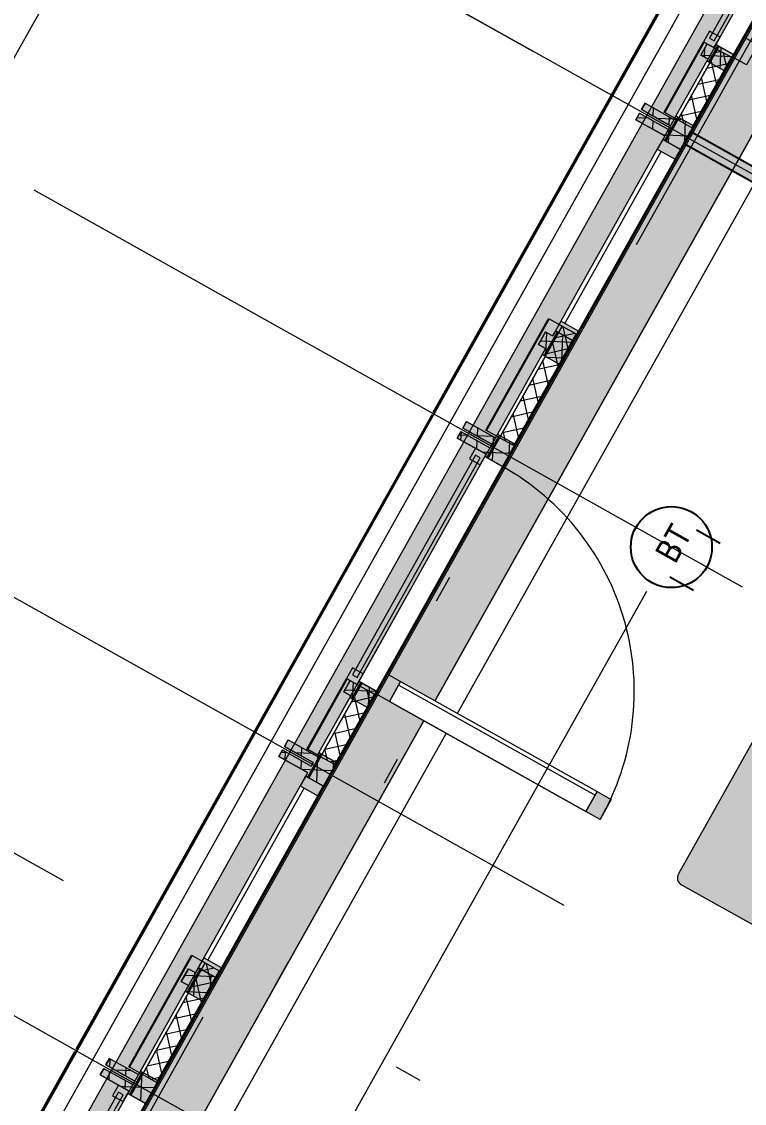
# Model space of a CAD drawing. Header units: metres. Extents: x -36 to 59, y 39 to 183.
# Drawn here: x -17.321 to -14.65, y 129.098 to 133.099 of the extents above; entities that cross this region are included whole.
import ezdxf

# ---------------------------------------------------------------- set-up
doc = ezdxf.new("R2010")
doc.units = ezdxf.units.M
doc.header["$MEASUREMENT"] = 0
for name, pattern in [('Achse', [0.0023, 0.0015, -0.0008]), ('Punktlinie', [0.0035, 0, -0.0035]), ('Strichlinie_ eng', [0.0023, 0.0015, -0.0008]), ('Strichpunktlinie', [0.006703, 0.003528, -0.001764, 0, -0.001411]), ('Wipeout_Contour', [1, 0, -1])]:
    doc.linetypes.add(name, pattern=pattern)
for name, color, linetype in [('00  Raster', 7, 'Continuous'), ('00  Raster Ausbau', 7, 'Continuous'), ('10  Decken', 7, 'Continuous'), ('10  Fassade', 7, 'Continuous'), ('10  Fassade_Deckschraffur', 7, 'Continuous'), ('10  Fassade_Schnittschraffur', 7, 'Continuous'), ('10  Wand Massiv_Deckschraffur', 7, 'Continuous'), ('10  Wand Massiv_Fenster', 7, 'Continuous'), ('20  Absturzsicherung', 7, 'Continuous'), ('20  Möbel', 7, 'Continuous'), ('20  TGA - Revi+BT', 7, 'Continuous'), ('40  Bemaßung 1_ 50 AUSBAU', 7, 'Continuous'), ('50  NUF - Raumstempel', 7, 'Continuous'), ('Neubau_20  Boden Aufbauten', 7, 'Continuous'), ('Neubau_20  Decke Abhangdecke', 7, 'Continuous'), ('Neubau_20  TGA - Revi+BT', 7, 'Continuous'), ('Neubau_20 Wand Leichtbau MIETERAUSBAU', 7, 'Continuous'), ('Neubau_20 Wand Leichtbau MIETERAUSBAU_Schnittschraffur', 7, 'Continuous')]:
    doc.layers.add(name, color=color, linetype=linetype)
doc.styles.add('ERSTELLTER_STIL_3', font='')
doc.styles.get('ERSTELLTER_STIL_3').set_extended_font_data('Arial Narrow')
pattern_1 = [(102.605446, (0, 0), (0.048794801, 0.0109118), []), (192.605446, (0, 0), (-0.0109118, 0.048794801), [])]
pattern_2 = [(87.605446, (0, 0), (-0.059947608, 0.00250684), []), (177.605446, (0, 0), (0.00250684, 0.059947608), [])]

msp = doc.modelspace()

# ---------------------------------------------------------------- linework, layer by layer
at = {"layer": 'Neubau_20  Boden Aufbauten', "color": 7, "linetype": 'Continuous', "lineweight": 13, "ltscale": 1000, "flags": 128}
msp.add_lwpolyline([(-5.8407, 133.7342), (-11.8253, 137.0874), (-11.8069, 137.1201), (-12.0559, 137.2596), (-18.6544, 125.4821), (-16.3427, 124.1868), (-16.6653, 123.611), (-16.8022, 123.6878), (-20.9522, 116.2812), (-16.9374, 114.0317)], dxfattribs=at)

# ---------------------------------------------------------------- next in the draw order: wipeouts: each hides what was drawn before it
at = {"color": 254, "linetype": 'Wipeout_Contour', "lineweight": 0, "ltscale": 578.896248}
msp.add_wipeout([(1.5068, 161.8649), (-18.3925, 126.3498), (-18.2219, 126.2542), (1.6769, 161.7686)], dxfattribs=at).dxf.layer = '10  Fassade_Deckschraffur'

# ---------------------------------------------------------------- next in the draw order: wipeouts: each hides what was drawn before it
at = {"color": 254, "linetype": 'Wipeout_Contour', "lineweight": 0, "ltscale": 579.75037}
msp.add_wipeout([(1.2236, 162.0253), (-18.6764, 126.5088), (-18.6188, 126.4766), (1.2811, 161.9927)], dxfattribs=at).dxf.layer = '10  Fassade_Deckschraffur'

# ---------------------------------------------------------------- next in the draw order: wipeouts: each hides what was drawn before it
at = {"color": 254, "linetype": 'Wipeout_Contour', "lineweight": 0, "ltscale": 579.478914}
msp.add_wipeout([(-18.4602, 126.3877), (1.4393, 161.9032), (1.2811, 161.9927), (-18.6188, 126.4766)], dxfattribs=at).dxf.layer = '10  Fassade_Deckschraffur'

# ---------------------------------------------------------------- next in the draw order: wipeouts: each hides what was drawn before it
at = {"color": 254, "linetype": 'Wipeout_Contour', "lineweight": 0, "ltscale": 579.276268}
msp.add_wipeout([(1.4393, 161.9032), (-18.4602, 126.3877), (-18.4575, 126.3862), (1.4419, 161.9017)], dxfattribs=at).dxf.layer = '10  Fassade_Deckschraffur'

# ---------------------------------------------------------------- next in the draw order: wipeouts: each hides what was drawn before it
at = {"color": 254, "linetype": 'Wipeout_Contour', "lineweight": 0, "ltscale": 579.199343}
msp.add_wipeout([(1.4446, 161.9001), (-18.4548, 126.3847), (-18.4016, 126.3549), (1.4977, 161.8701)], dxfattribs=at).dxf.layer = '10  Fassade_Deckschraffur'

# ---------------------------------------------------------------- next in the draw order: wipeouts: each hides what was drawn before it
at = {"color": 254, "linetype": 'Wipeout_Contour', "lineweight": 0, "ltscale": 579.127053}
msp.add_wipeout([(-18.3972, 126.3524), (1.5021, 161.8676), (1.4977, 161.8701), (-18.4016, 126.3549)], dxfattribs=at).dxf.layer = '10  Fassade_Deckschraffur'

# ---------------------------------------------------------------- next in the draw order: wipeouts: each hides what was drawn before it
at = {"color": 254, "linetype": 'Wipeout_Contour', "lineweight": 0, "ltscale": 579.115676}
msp.add_wipeout([(1.5021, 161.8676), (-18.3972, 126.3524), (-18.3925, 126.3498), (1.5068, 161.8649)], dxfattribs=at).dxf.layer = '10  Fassade_Deckschraffur'

# ---------------------------------------------------------------- next in the draw order: hatches: boundary and pattern name
at = {"layer": '10  Wand Massiv_Deckschraffur', "linetype": 'Continuous', "lineweight": 0, "true_color": 0xffffff}
msp.add_hatch(color=7, dxfattribs=at).paths.add_polyline_path([(-18.2218, 126.2542), (1.677, 161.7686), (1.3506, 161.9533), (-18.549, 126.4375)])
at = {"layer": '20  Möbel', "linetype": 'Continuous', "lineweight": 0, "true_color": 0xffffff}
msp.add_hatch(color=7, dxfattribs=at).paths.add_polyline_path([(-14.8939, 129.9473, 0.414214), (-14.8824, 129.9064), (-14.3241, 129.5936, 0.414214), (-14.2832, 129.6051), (-13.5647, 130.8875), (-14.1754, 131.2297)])

# ---------------------------------------------------------------- next in the draw order: linework, layer by layer
at = {"layer": '00  Raster Ausbau', "color": 9, "linetype": 'Achse', "lineweight": 18, "ltscale": 1000}
msp.add_line((-16.4027, 131.9865), (-17.2751, 132.4753), dxfattribs=at)
at = {"layer": '10  Decken', "color": 7, "linetype": 'Punktlinie', "lineweight": 13, "ltscale": 1000, "flags": 128}
msp.add_lwpolyline([(1.6639, 161.776), (-18.7726, 125.3019), (-16.6353, 124.1043), (-21.0101, 116.2964), (-22.973, 117.3962), (-23.0952, 117.1781), (-10.2099, 109.9585), (-9.9704, 110.3859), (-3.4571, 122.0106), (-0.8442, 120.5466), (0.5391, 119.7715)], dxfattribs=at)
at = {"layer": '10  Fassade', "color": 7, "linetype": 'Strichpunktlinie', "lineweight": 13, "ltscale": 1000}
msp.add_line((-18.3745, 126.3397), (1.5247, 161.8548), dxfattribs=at)
at = {"layer": '10  Fassade', "color": 7, "linetype": 'Continuous', "lineweight": 13, "ltscale": 1000}
for p, q in [((-14.7876, 133.0176), (-14.8111, 132.9757)), ((-15.0169, 132.7976), (-15.0304, 132.7736)), ((-15.0304, 132.7736), (-14.9235, 132.7137)), ((-15.0377, 132.7605), (-15.0511, 132.7365)), ((-15.0377, 132.7605), (-14.9308, 132.7006)), ((-14.9235, 132.7137), (-14.9308, 132.7006)), ((-15.385, 131.9515), (-15.4114, 131.9044)), ((-15.4114, 131.9044), (-15.3852, 131.8897)), ((-15.6768, 131.6199), (-15.6903, 131.5959)), ((-15.6976, 131.5828), (-15.711, 131.5588)), ((-15.6976, 131.5828), (-15.5907, 131.5229)), ((-15.6903, 131.5959), (-15.5834, 131.536)), ((-16.1074, 130.6621), (-16.1309, 130.6202)), ((-16.3367, 130.4421), (-16.3501, 130.4181)), ((-16.3575, 130.405), (-16.3709, 130.3811)), ((-16.3575, 130.405), (-16.2506, 130.3452)), ((-16.3501, 130.4181), (-16.2433, 130.3583)), ((-16.2433, 130.3583), (-16.2506, 130.3452)), ((-16.7047, 129.596), (-16.7311, 129.5489)), ((-16.7311, 129.5489), (-16.705, 129.5343)), ((-16.9966, 129.2644), (-17.01, 129.2404)), ((-17.0174, 129.2273), (-17.0308, 129.2033)), ((-17.0174, 129.2273), (-16.9105, 129.1674)), ((-17.01, 129.2404), (-16.9032, 129.1805))]:
    msp.add_line(p, q, dxfattribs=at)
at = {"layer": '10  Fassade', "color": 7, "linetype": 'Continuous', "lineweight": 18, "ltscale": 1000, "flags": 128}
for points in [[(-18.6764, 126.5088), (1.2236, 162.0253)], [(-18.6188, 126.4766), (1.2811, 161.9927)], [(-18.4602, 126.3877), (1.4393, 161.9032)], [(-18.4575, 126.3862), (1.4419, 161.9017)], [(-18.4548, 126.3847), (1.4446, 161.9001)], [(-18.4016, 126.3549), (1.4977, 161.8701)], [(-18.3972, 126.3524), (1.5021, 161.8676)], [(-18.3925, 126.3498), (1.5068, 161.8649)], [(-18.2219, 126.2542), (1.6769, 161.7686)]]:
    msp.add_lwpolyline(points, dxfattribs=at)
at = {"layer": '10  Fassade', "color": 7, "linetype": 'Strichlinie_ eng', "lineweight": 18, "ltscale": 1000, "flags": 128}
for points in [[(1.4333, 161.9065), (1.0653, 161.2497), (0.9101, 160.9727), (0.4643, 160.1771), (0.2502, 159.795), (-0.2545, 158.8942), (-0.4097, 158.6172), (-0.8555, 157.8216), (-1.0696, 157.4395), (-1.5743, 156.5388), (-1.7294, 156.2618), (-2.1752, 155.4662), (-2.3893, 155.0841), (-2.894, 154.1833), (-3.0492, 153.9063), (-3.495, 153.1107), (-3.7091, 152.7286), (-4.2138, 151.8278), (-4.369, 151.5509), (-4.8148, 150.7552), (-5.0289, 150.3731), (-5.5336, 149.4724), (-5.6888, 149.1954), (-6.1346, 148.3998), (-6.3487, 148.0177), (-6.8533, 147.1169), (-7.0085, 146.8399), (-7.4543, 146.0443), (-7.6684, 145.6622), (-8.1731, 144.7615), (-8.3283, 144.4845), (-8.7741, 143.6889), (-8.9882, 143.3067), (-9.4929, 142.406), (-9.6481, 142.129), (-10.0939, 141.3334), (-10.308, 140.9513), (-10.8127, 140.0505), (-10.9679, 139.7736), (-11.4136, 138.9779), (-11.6277, 138.5958), (-12.1324, 137.6951), (-12.2876, 137.4181), (-12.7334, 136.6225), (-12.9475, 136.2404), (-13.4522, 135.3396), (-13.6074, 135.0626), (-14.0532, 134.267), (-14.2673, 133.8849), (-14.772, 132.9842), (-14.9272, 132.7072), (-15.373, 131.9115), (-15.5871, 131.5294), (-16.0917, 130.6287), (-16.2469, 130.3517), (-16.6927, 129.5561), (-16.9068, 129.174), (-17.4115, 128.2732), (-17.5667, 127.9962), (-18.0125, 127.2006), (-18.4661, 126.391)], [(1.4986, 161.8696), (1.1307, 161.213), (0.9755, 160.9361), (0.5297, 160.1404), (0.3156, 159.7583), (-0.189, 158.8576), (-0.3442, 158.5806), (-0.79, 157.785), (-1.0041, 157.4029), (-1.5088, 156.5021), (-1.664, 156.2251), (-2.1098, 155.4295), (-2.3239, 155.0474), (-2.8286, 154.1467), (-2.9838, 153.8697), (-3.4296, 153.074), (-3.6437, 152.6919), (-4.1484, 151.7912), (-4.3036, 151.5142), (-4.7494, 150.7186), (-4.9634, 150.3365), (-5.4681, 149.4357), (-5.6233, 149.1587), (-6.0691, 148.3631), (-6.2832, 147.981), (-6.7879, 147.0803), (-6.9431, 146.8033), (-7.3889, 146.0077), (-7.603, 145.6255), (-8.1077, 144.7248), (-8.2629, 144.4478), (-8.7087, 143.6522), (-8.9228, 143.2701), (-9.4275, 142.3693), (-9.5827, 142.0924), (-10.0284, 141.2967), (-10.2425, 140.9146), (-10.7472, 140.0139), (-10.9024, 139.7369), (-11.3482, 138.9413), (-11.5623, 138.5592), (-12.067, 137.6584), (-12.2222, 137.3814), (-12.668, 136.5858), (-12.8821, 136.2037), (-13.3868, 135.303), (-13.542, 135.026), (-13.9878, 134.2303), (-14.2019, 133.8482), (-14.7065, 132.9475), (-14.8617, 132.6705), (-15.3075, 131.8749), (-15.5216, 131.4928), (-16.0263, 130.592), (-16.1815, 130.315), (-16.6273, 129.5194), (-16.8414, 129.1373), (-17.3461, 128.2366), (-17.5013, 127.9596), (-17.9471, 127.164), (-18.4007, 126.3544)], [(-14.8111, 132.9757), (-14.7876, 133.0176)], [(-14.7876, 133.0176), (-14.7615, 133.0029)], [(-14.7849, 132.961), (-14.8111, 132.9757)], [(-15.0304, 132.7736), (-15.0169, 132.7976)], [(-14.9235, 132.7137), (-15.0304, 132.7736)], [(-15.0169, 132.7976), (-14.9101, 132.7377)], [(-15.0511, 132.7365), (-15.0377, 132.7605)], [(-14.9443, 132.6766), (-15.0511, 132.7365)], [(-15.0377, 132.7605), (-14.9308, 132.7006)], [(-15.4114, 131.9044), (-15.385, 131.9515)], [(-15.385, 131.9515), (-15.3588, 131.9368)], [(-15.3852, 131.8897), (-15.4114, 131.9044)], [(-15.6903, 131.5959), (-15.6768, 131.6199)], [(-15.6768, 131.6199), (-15.57, 131.56)], [(-15.711, 131.5588), (-15.6976, 131.5828)], [(-15.6976, 131.5828), (-15.5907, 131.5229)], [(-15.5834, 131.536), (-15.6903, 131.5959)], [(-15.6042, 131.4989), (-15.711, 131.5588)], [(-16.1309, 130.6202), (-16.1074, 130.6621)], [(-16.1074, 130.6621), (-16.0812, 130.6474)], [(-16.1047, 130.6056), (-16.1309, 130.6202)], [(-16.3501, 130.4181), (-16.3367, 130.4421)], [(-16.3367, 130.4421), (-16.2298, 130.3822)], [(-16.3709, 130.3811), (-16.3575, 130.405)], [(-16.3575, 130.405), (-16.2506, 130.3452)], [(-16.2433, 130.3583), (-16.3501, 130.4181)], [(-16.2641, 130.3212), (-16.3709, 130.3811)], [(-16.7311, 129.5489), (-16.7047, 129.596)], [(-16.7047, 129.596), (-16.6786, 129.5814)], [(-16.705, 129.5343), (-16.7311, 129.5489)], [(-17.01, 129.2404), (-16.9966, 129.2644)], [(-16.9966, 129.2644), (-16.8897, 129.2045)], [(-17.0308, 129.2033), (-17.0174, 129.2273)], [(-16.9239, 129.1434), (-17.0308, 129.2033)], [(-17.0174, 129.2273), (-16.9105, 129.1674)], [(-16.9032, 129.1805), (-17.01, 129.2404)]]:
    msp.add_lwpolyline(points, dxfattribs=at)
at = {"layer": '10  Fassade', "color": 7, "linetype": 'Continuous', "lineweight": 13, "ltscale": 1000, "flags": 128}
for points in [[(-15.5834, 131.536), (-15.5871, 131.5294), (-15.5907, 131.5229)], [(-16.9032, 129.1805), (-16.9068, 129.174), (-16.9105, 129.1674)]]:
    msp.add_lwpolyline(points, dxfattribs=at)
at = {"layer": '10  Wand Massiv_Fenster', "color": 7, "linetype": 'Continuous', "lineweight": 13, "ltscale": 1000}
for p, q in [((1.3506, 161.9533), (-18.549, 126.4375)), ((1.677, 161.7686), (-18.2218, 126.2542))]:
    msp.add_line(p, q, dxfattribs=at)
at = {"layer": '20  Möbel', "color": 7, "linetype": 'Continuous', "lineweight": 13, "ltscale": 1000}
for p, q in [((-14.19, 131.2035), (-14.8939, 129.9473)), ((-14.8824, 129.9064), (-14.3241, 129.5936))]:
    msp.add_line(p, q, dxfattribs=at)
msp.add_arc((-14.8677, 129.9326), 0.03, 150.738, 240.738, dxfattribs=at)
at = {"layer": '40  Bemaßung 1_ 50 AUSBAU', "color": 7, "linetype": 'Continuous', "lineweight": 13, "ltscale": 1000}
msp.add_line((-16.8813, 133.8021), (-17.5412, 132.6244), dxfattribs=at)
at = {"layer": 'Neubau_20  Decke Abhangdecke', "color": 7, "linetype": 'Continuous', "lineweight": 13, "ltscale": 1000, "flags": 128}
msp.add_lwpolyline([(-18.5789, 125.4226), (-16.3631, 124.1811), (-16.3557, 124.1941), (-12.4212, 121.9896), (-7.1238, 131.4442), (-9.1608, 132.5855), (-10.5172, 130.1646), (-14.1028, 132.1736), (-14.1773, 132.0406), (-14.5524, 132.2508), (-14.4596, 132.4165), (-14.6122, 132.5021)], close=True, dxfattribs=at)
at = {"layer": 'Neubau_20  TGA - Revi+BT', "color": 1, "linetype": 'Continuous', "lineweight": 25, "ltscale": 1000}
for p, q in [((-14.7399, 131.1694), (-14.8272, 131.2183)), ((-14.8377, 130.9949), (-14.9249, 131.0438))]:
    msp.add_line(p, q, dxfattribs=at)
msp.add_circle((-14.9197, 131.1555), 0.15, dxfattribs=at)
at = {"layer": 'Neubau_20 Wand Leichtbau MIETERAUSBAU', "color": 7, "linetype": 'Continuous', "lineweight": 25, "ltscale": 1000, "flags": 128}
msp.add_lwpolyline([(-14.4351, 132.4601), (-14.8504, 132.6928)], dxfattribs=at)

# ---------------------------------------------------------------- next in the draw order: texts
at = {"layer": '20  TGA - Revi+BT', "color": 1, "linetype": 'Continuous', "lineweight": 25, "insert": (-14.8801, 131.2272), "char_height": 0.09, "attachment_point": 6, "rotation": 60.7378, "style": 'ERSTELLTER_STIL_3'}
msp.add_mtext('\\A1;{\\pqr;\\fArial Narrow|b0|i0|c0|p38;BT }', dxfattribs=at)

# ---------------------------------------------------------------- next in the draw order: wipeouts: each hides what was drawn before it
at = {"color": 254, "linetype": 'Wipeout_Contour', "lineweight": 0, "ltscale": 536.788155}
msp.add_wipeout([(-14.7551, 133.0143), (-14.6897, 132.9776), (-14.2239, 133.809), (-14.2893, 133.8456)], dxfattribs=at).dxf.layer = '10  Fassade_Deckschraffur'
at = {"color": 254, "linetype": 'Wipeout_Contour', "lineweight": 0, "ltscale": 534.631781}
msp.add_wipeout([(-14.9027, 132.7508), (-14.8373, 132.7141), (-14.7234, 132.9174), (-14.7888, 132.9541)], dxfattribs=at).dxf.layer = '10  Fassade_Deckschraffur'
at = {"color": 254, "linetype": 'Wipeout_Contour', "lineweight": 0, "ltscale": 532.611134}
msp.add_wipeout([(-15.3485, 131.9552), (-15.2831, 131.9185), (-14.8862, 132.6269), (-14.9516, 132.6635)], dxfattribs=at).dxf.layer = '10  Fassade_Deckschraffur'
at = {"color": 254, "linetype": 'Wipeout_Contour', "lineweight": 0, "ltscale": 530.421931}
msp.add_wipeout([(-15.5626, 131.5731), (-15.4972, 131.5364), (-15.332, 131.8313), (-15.3974, 131.8679)], dxfattribs=at).dxf.layer = '10  Fassade_Deckschraffur'
at = {"color": 254, "linetype": 'Wipeout_Contour', "lineweight": 0, "ltscale": 528.028605}
msp.add_wipeout([(-16.0749, 130.6588), (-16.0095, 130.6221), (-15.5436, 131.4535), (-15.6091, 131.4902)], dxfattribs=at).dxf.layer = '10  Fassade_Deckschraffur'
at = {"color": 254, "linetype": 'Wipeout_Contour', "lineweight": 0, "ltscale": 525.890685}
msp.add_wipeout([(-16.2225, 130.3953), (-16.1571, 130.3587), (-16.0432, 130.5619), (-16.1086, 130.5986)], dxfattribs=at).dxf.layer = '10  Fassade_Deckschraffur'
at = {"color": 254, "linetype": 'Wipeout_Contour', "lineweight": 0, "ltscale": 523.887656}
msp.add_wipeout([(-16.6683, 129.5997), (-16.6029, 129.563), (-16.206, 130.2714), (-16.2714, 130.3081)], dxfattribs=at).dxf.layer = '10  Fassade_Deckschraffur'
at = {"color": 254, "linetype": 'Wipeout_Contour', "lineweight": 0, "ltscale": 521.717733}
msp.add_wipeout([(-16.8824, 129.2176), (-16.817, 129.1809), (-16.6517, 129.4758), (-16.7172, 129.5125)], dxfattribs=at).dxf.layer = '10  Fassade_Deckschraffur'
at = {"color": 254, "linetype": 'Wipeout_Contour', "lineweight": 0, "ltscale": 519.345908}
msp.add_wipeout([(-17.3947, 128.3033), (-17.3292, 128.2667), (-16.8634, 129.0981), (-16.9288, 129.1347)], dxfattribs=at).dxf.layer = '10  Fassade_Deckschraffur'

# ---------------------------------------------------------------- next in the draw order: hatches: boundary and pattern name
at = {"layer": '10  Fassade', "linetype": 'Continuous', "lineweight": 0, "true_color": 0xffffff}
for points in [[(-14.9469, 132.7641), (-14.9443, 132.7626), (-14.7981, 133.0234), (-14.8007, 133.0249)], [(-14.8439, 132.7064), (-14.8422, 132.7054), (-14.696, 132.9663), (-14.6978, 132.9672)], [(-15.6055, 131.5885), (-15.6029, 131.587), (-15.3715, 132.0001), (-15.3741, 132.0016)], [(-15.5026, 131.5308), (-15.5009, 131.5299), (-15.2694, 131.9429), (-15.2712, 131.9439)], [(-16.2667, 130.4086), (-16.264, 130.4071), (-16.1179, 130.668), (-16.1205, 130.6694)], [(-16.1637, 130.3509), (-16.162, 130.3499), (-16.0158, 130.6108), (-16.0176, 130.6118)], [(-16.9253, 129.233), (-16.9227, 129.2316), (-16.6912, 129.6447), (-16.6939, 129.6461)], [(-16.8224, 129.1754), (-16.8206, 129.1744), (-16.5892, 129.5875), (-16.5909, 129.5884)]]:
    msp.add_hatch(color=7, dxfattribs=at).paths.add_polyline_path(points)
at = {"layer": '10  Fassade', "linetype": 'Continuous', "lineweight": 13, "true_color": 0x000100}
h = msp.add_hatch(dxfattribs=at)
h.set_pattern_fill('Dämmung__hart_2_0002', color=98, style=0, pattern_type=2)
h.set_pattern_definition(pattern_1)
h.paths.add_polyline_path([(-14.8963, 132.7357), (-14.8439, 132.7064), (-14.6978, 132.9672), (-14.7501, 132.9966)])
h = msp.add_hatch(dxfattribs=at)
h.set_pattern_fill('Dämmung__hart_2_0002', color=98, style=0, pattern_type=2)
h.set_pattern_definition(pattern_1)
h.paths.add_polyline_path([(-15.5549, 131.5602), (-15.5026, 131.5308), (-15.2712, 131.9439), (-15.3235, 131.9732)])
h = msp.add_hatch(dxfattribs=at)
h.set_pattern_fill('Dämmung__hart_2_0002', color=98, style=0, pattern_type=2)
h.set_pattern_definition(pattern_1)
h.paths.add_polyline_path([(-16.2161, 130.3802), (-16.1637, 130.3509), (-16.0176, 130.6118), (-16.0699, 130.6411)])
h = msp.add_hatch(dxfattribs=at)
h.set_pattern_fill('Dämmung__hart_2_0002', color=98, style=0, pattern_type=2)
h.set_pattern_definition(pattern_1)
h.paths.add_polyline_path([(-16.8747, 129.2047), (-16.8224, 129.1754), (-16.5909, 129.5884), (-16.6433, 129.6178)])
at = {"layer": '10  Fassade_Schnittschraffur', "linetype": 'Continuous', "lineweight": 0, "true_color": 0xffffff}
for points in [[(-14.6529, 133.0432), (-14.6945, 132.969), (-14.6421, 132.9397), (-14.6006, 133.0139)], [(-14.7615, 133.0029), (-14.7876, 133.0176), (-14.8111, 132.9757), (-14.7849, 132.961)], [(-14.7551, 133.0143), (-14.7615, 133.0029), (-14.7849, 132.961), (-14.7888, 132.9541), (-14.7234, 132.9174), (-14.6897, 132.9776)], [(-14.7551, 133.0143), (-14.6897, 132.9776), (-14.755, 133.0144)], [(-15.0169, 132.7976), (-15.0304, 132.7736), (-14.9235, 132.7137), (-14.9101, 132.7377)], [(-15.0511, 132.7365), (-14.9443, 132.6766), (-14.9308, 132.7006), (-15.0377, 132.7605)], [(-15.385, 131.9515), (-15.4114, 131.9044), (-15.3852, 131.8897), (-15.3588, 131.9368)], [(-15.57, 131.56), (-15.6768, 131.6199), (-15.6903, 131.5959), (-15.5834, 131.536)], [(-15.711, 131.5588), (-15.6042, 131.4989), (-15.5907, 131.5229), (-15.6976, 131.5828)], [(-15.5834, 131.536), (-15.5871, 131.5294), (-15.5907, 131.5229), (-15.6042, 131.4989), (-15.6091, 131.4902), (-15.5436, 131.4535), (-15.4972, 131.5364), (-15.5626, 131.5731)], [(-15.6092, 131.49), (-15.5437, 131.4533), (-15.6091, 131.4902)], [(-16.0812, 130.6474), (-16.1074, 130.6621), (-16.1309, 130.6202), (-16.1047, 130.6056)], [(-16.0749, 130.6588), (-16.0812, 130.6474), (-16.1047, 130.6056), (-16.1086, 130.5986), (-16.0432, 130.5619), (-16.0095, 130.6221)], [(-16.0749, 130.6588), (-16.0095, 130.6221), (-16.0748, 130.659)], [(-16.3367, 130.4421), (-16.3501, 130.4181), (-16.2433, 130.3583), (-16.2298, 130.3822)], [(-16.3709, 130.3811), (-16.2641, 130.3212), (-16.2506, 130.3452), (-16.3575, 130.405)], [(-16.7047, 129.596), (-16.7311, 129.5489), (-16.705, 129.5343), (-16.6786, 129.5814)], [(-16.8897, 129.2045), (-16.9966, 129.2644), (-17.01, 129.2404), (-16.9032, 129.1805)], [(-17.0308, 129.2033), (-16.9239, 129.1434), (-16.9105, 129.1674), (-17.0174, 129.2273)], [(-16.9032, 129.1805), (-16.9068, 129.174), (-16.9105, 129.1674), (-16.9239, 129.1434), (-16.9288, 129.1347), (-16.8634, 129.0981), (-16.817, 129.1809), (-16.8824, 129.2176)], [(-16.9289, 129.1345), (-16.8635, 129.0979), (-16.9288, 129.1347)]]:
    msp.add_hatch(color=7, dxfattribs=at).paths.add_polyline_path(points)
at = {"layer": '10  Fassade_Schnittschraffur', "linetype": 'Continuous', "lineweight": 13, "true_color": 0x000100}
h = msp.add_hatch(dxfattribs=at)
h.set_pattern_fill('Dämmung__hart_1_0002', color=98, style=0, pattern_type=2)
h.set_pattern_definition(pattern_2)
h.paths.add_polyline_path([(-14.7615, 133.0029), (-14.7876, 133.0176), (-14.8111, 132.9757), (-14.7849, 132.961)])
h = msp.add_hatch(dxfattribs=at)
h.set_pattern_fill('Dämmung__hart_1_0002', color=98, style=0, pattern_type=2)
h.set_pattern_definition(pattern_2)
h.paths.add_polyline_path([(-14.7551, 133.0143), (-14.7615, 133.0029), (-14.7849, 132.961), (-14.7888, 132.9541), (-14.7234, 132.9174), (-14.6897, 132.9776)])
h = msp.add_hatch(dxfattribs=at)
h.set_pattern_fill('Dämmung__hart_1_0002', color=98, style=0, pattern_type=2)
h.set_pattern_definition(pattern_2)
h.paths.add_polyline_path([(-15.0169, 132.7976), (-15.0304, 132.7736), (-14.9235, 132.7137), (-14.9101, 132.7377)])
h = msp.add_hatch(dxfattribs=at)
h.set_pattern_fill('Dämmung__hart_1_0002', color=98, style=0, pattern_type=2)
h.set_pattern_definition(pattern_2)
h.paths.add_polyline_path([(-15.0511, 132.7365), (-14.9443, 132.6766), (-14.9308, 132.7006), (-15.0377, 132.7605)])
h = msp.add_hatch(dxfattribs=at)
h.set_pattern_fill('Dämmung__hart_1_0002', color=98, style=0, pattern_type=2)
h.set_pattern_definition(pattern_2)
h.paths.add_polyline_path([(-15.385, 131.9515), (-15.4114, 131.9044), (-15.3852, 131.8897), (-15.3588, 131.9368)])
h = msp.add_hatch(dxfattribs=at)
h.set_pattern_fill('Dämmung__hart_1_0002', color=98, style=0, pattern_type=2)
h.set_pattern_definition(pattern_2)
h.paths.add_polyline_path([(-15.57, 131.56), (-15.6768, 131.6199), (-15.6903, 131.5959), (-15.5834, 131.536)])
h = msp.add_hatch(dxfattribs=at)
h.set_pattern_fill('Dämmung__hart_1_0002', color=98, style=0, pattern_type=2)
h.set_pattern_definition(pattern_2)
h.paths.add_polyline_path([(-15.711, 131.5588), (-15.6042, 131.4989), (-15.5907, 131.5229), (-15.6976, 131.5828)])
h = msp.add_hatch(dxfattribs=at)
h.set_pattern_fill('Dämmung__hart_1_0002', color=98, style=0, pattern_type=2)
h.set_pattern_definition(pattern_2)
h.paths.add_polyline_path([(-15.5834, 131.536), (-15.5871, 131.5294), (-15.5907, 131.5229), (-15.6042, 131.4989), (-15.6091, 131.4902), (-15.5436, 131.4535), (-15.4972, 131.5364), (-15.5626, 131.5731)])
h = msp.add_hatch(dxfattribs=at)
h.set_pattern_fill('Dämmung__hart_1_0002', color=98, style=0, pattern_type=2)
h.set_pattern_definition(pattern_2)
h.paths.add_polyline_path([(-16.0812, 130.6474), (-16.1074, 130.6621), (-16.1309, 130.6202), (-16.1047, 130.6056)])
h = msp.add_hatch(dxfattribs=at)
h.set_pattern_fill('Dämmung__hart_1_0002', color=98, style=0, pattern_type=2)
h.set_pattern_definition(pattern_2)
h.paths.add_polyline_path([(-16.0749, 130.6588), (-16.0812, 130.6474), (-16.1047, 130.6056), (-16.1086, 130.5986), (-16.0432, 130.5619), (-16.0095, 130.6221)])
h = msp.add_hatch(dxfattribs=at)
h.set_pattern_fill('Dämmung__hart_1_0002', color=98, style=0, pattern_type=2)
h.set_pattern_definition(pattern_2)
h.paths.add_polyline_path([(-16.3367, 130.4421), (-16.3501, 130.4181), (-16.2433, 130.3583), (-16.2298, 130.3822)])
h = msp.add_hatch(dxfattribs=at)
h.set_pattern_fill('Dämmung__hart_1_0002', color=98, style=0, pattern_type=2)
h.set_pattern_definition(pattern_2)
h.paths.add_polyline_path([(-16.3709, 130.3811), (-16.2641, 130.3212), (-16.2506, 130.3452), (-16.3575, 130.405)])
h = msp.add_hatch(dxfattribs=at)
h.set_pattern_fill('Dämmung__hart_1_0002', color=98, style=0, pattern_type=2)
h.set_pattern_definition(pattern_2)
h.paths.add_polyline_path([(-16.7047, 129.596), (-16.7311, 129.5489), (-16.705, 129.5343), (-16.6786, 129.5814)])
h = msp.add_hatch(dxfattribs=at)
h.set_pattern_fill('Dämmung__hart_1_0002', color=98, style=0, pattern_type=2)
h.set_pattern_definition(pattern_2)
h.paths.add_polyline_path([(-16.8897, 129.2045), (-16.9966, 129.2644), (-17.01, 129.2404), (-16.9032, 129.1805)])
h = msp.add_hatch(dxfattribs=at)
h.set_pattern_fill('Dämmung__hart_1_0002', color=98, style=0, pattern_type=2)
h.set_pattern_definition(pattern_2)
h.paths.add_polyline_path([(-17.0308, 129.2033), (-16.9239, 129.1434), (-16.9105, 129.1674), (-17.0174, 129.2273)])
h = msp.add_hatch(dxfattribs=at)
h.set_pattern_fill('Dämmung__hart_1_0002', color=98, style=0, pattern_type=2)
h.set_pattern_definition(pattern_2)
h.paths.add_polyline_path([(-16.9032, 129.1805), (-16.9068, 129.174), (-16.9105, 129.1674), (-16.9239, 129.1434), (-16.9288, 129.1347), (-16.8634, 129.0981), (-16.817, 129.1809), (-16.8824, 129.2176)])
at = {"layer": '20  Absturzsicherung', "linetype": 'Continuous', "lineweight": 0, "true_color": 0xffffff}
for points in [[(-15.6654, 131.4816), (-15.6262, 131.4596), (-15.6042, 131.4989), (-15.6434, 131.5209)], [(-16.9852, 129.1262), (-16.9459, 129.1042), (-16.9239, 129.1434), (-16.9632, 129.1654)]]:
    msp.add_hatch(color=7, dxfattribs=at).paths.add_polyline_path(points)
at = {"layer": 'Neubau_20 Wand Leichtbau MIETERAUSBAU_Schnittschraffur', "linetype": 'Continuous', "lineweight": 18}
msp.add_hatch(color=9, dxfattribs=at).paths.add_polyline_path([(-14.8748, 132.6492), (-14.4596, 132.4165), (-14.4351, 132.4601), (-14.8504, 132.6928)])

# ---------------------------------------------------------------- next in the draw order: linework, layer by layer
at = {"layer": '00  Raster Ausbau', "color": 9, "linetype": 'Achse', "lineweight": 18, "ltscale": 1000}
msp.add_line((-15.5304, 131.4977), (-14.658, 131.0089), dxfattribs=at)
at = {"layer": '10  Fassade', "color": 7, "linetype": 'Continuous', "lineweight": 13, "ltscale": 1000}
for p, q in [((-14.7876, 133.0176), (-14.7615, 133.0029)), ((-14.7551, 133.0143), (-14.7615, 133.0029)), ((-14.7551, 133.0143), (-14.6897, 132.9776)), ((-14.8111, 132.9757), (-14.7849, 132.961)), ((-14.6897, 132.9776), (-14.7234, 132.9174)), ((-14.7849, 132.961), (-14.7888, 132.9541)), ((-14.7888, 132.9541), (-14.7234, 132.9174)), ((-15.0169, 132.7976), (-14.9101, 132.7377)), ((-15.0511, 132.7365), (-14.9443, 132.6766)), ((-14.9027, 132.7508), (-14.9101, 132.7377)), ((-14.9027, 132.7508), (-14.8373, 132.7141)), ((-14.8373, 132.7141), (-14.8862, 132.6269)), ((-14.9443, 132.6766), (-14.9516, 132.6635)), ((-15.385, 131.9515), (-15.3588, 131.9368)), ((-15.3485, 131.9552), (-15.3588, 131.9368)), ((-15.3852, 131.8897), (-15.3974, 131.8679)), ((-15.2831, 131.9185), (-15.332, 131.8313)), ((-15.3974, 131.8679), (-15.332, 131.8313)), ((-15.6768, 131.6199), (-15.57, 131.56)), ((-15.5626, 131.5731), (-15.57, 131.56)), ((-15.5626, 131.5731), (-15.4972, 131.5364)), ((-15.711, 131.5588), (-15.6042, 131.4989)), ((-15.4972, 131.5364), (-15.5436, 131.4535)), ((-15.6042, 131.4989), (-15.6091, 131.4902)), ((-15.6091, 131.4902), (-15.5436, 131.4535)), ((-16.1074, 130.6621), (-16.0812, 130.6474)), ((-16.0749, 130.6588), (-16.0812, 130.6474)), ((-16.0749, 130.6588), (-16.0095, 130.6221)), ((-16.1309, 130.6202), (-16.1047, 130.6056)), ((-16.1047, 130.6056), (-16.1086, 130.5986)), ((-16.0095, 130.6221), (-16.0432, 130.5619)), ((-16.1086, 130.5986), (-16.0432, 130.5619)), ((-16.3367, 130.4421), (-16.2298, 130.3822)), ((-16.3709, 130.3811), (-16.2641, 130.3212)), ((-16.2225, 130.3953), (-16.2298, 130.3822)), ((-16.2225, 130.3953), (-16.1571, 130.3587)), ((-16.2641, 130.3212), (-16.2714, 130.3081)), ((-16.1571, 130.3587), (-16.206, 130.2714)), ((-16.7047, 129.596), (-16.6786, 129.5814)), ((-16.6683, 129.5997), (-16.6786, 129.5814)), ((-16.6029, 129.563), (-16.6517, 129.4758)), ((-16.705, 129.5343), (-16.7172, 129.5125)), ((-16.7172, 129.5125), (-16.6517, 129.4758)), ((-16.9966, 129.2644), (-16.8897, 129.2045)), ((-17.0308, 129.2033), (-16.9239, 129.1434)), ((-16.8824, 129.2176), (-16.8897, 129.2045)), ((-16.8824, 129.2176), (-16.817, 129.1809)), ((-16.817, 129.1809), (-16.8634, 129.0981)), ((-16.9239, 129.1434), (-16.9288, 129.1347)), ((-16.9288, 129.1347), (-16.8634, 129.0981))]:
    msp.add_line(p, q, dxfattribs=at)
at = {"layer": '10  Fassade', "color": 7, "linetype": 'Continuous', "lineweight": 18, "ltscale": 1000, "flags": 128}
for points in [[(-14.2893, 133.8456), (-14.7551, 133.0143)], [(-14.2239, 133.809), (-14.6897, 132.9776)], [(-14.7888, 132.9541), (-14.9027, 132.7508)], [(-14.7234, 132.9174), (-14.8373, 132.7141)], [(-14.9516, 132.6635), (-15.3485, 131.9552)], [(-14.8862, 132.6269), (-15.2831, 131.9185)], [(-15.3974, 131.8679), (-15.5626, 131.5731)], [(-15.332, 131.8313), (-15.4972, 131.5364)], [(-15.6091, 131.4902), (-16.0749, 130.6588)], [(-15.5436, 131.4535), (-16.0095, 130.6221)], [(-16.1086, 130.5986), (-16.2225, 130.3953)], [(-16.0432, 130.5619), (-16.1571, 130.3587)], [(-16.2714, 130.3081), (-16.6683, 129.5997)], [(-16.206, 130.2714), (-16.6029, 129.563)], [(-16.7172, 129.5125), (-16.8824, 129.2176)], [(-16.6517, 129.4758), (-16.817, 129.1809)], [(-16.9288, 129.1347), (-17.3947, 128.3033)], [(-16.8634, 129.0981), (-17.3292, 128.2667)]]:
    msp.add_lwpolyline(points, dxfattribs=at)
for points in [[(-14.6529, 133.0432), (-14.6006, 133.0139), (-14.6421, 132.9397), (-14.6945, 132.969)], [(-14.9469, 132.7641), (-14.8007, 133.0249), (-14.7981, 133.0234), (-14.9443, 132.7626)], [(-14.9443, 132.7626), (-14.7981, 133.0234), (-14.7501, 132.9966), (-14.8963, 132.7357)], [(-14.6897, 132.9776), (-14.755, 133.0144)], [(-14.8963, 132.7357), (-14.7501, 132.9966), (-14.6978, 132.9672), (-14.8439, 132.7064)], [(-14.8439, 132.7064), (-14.6978, 132.9672), (-14.696, 132.9663), (-14.8422, 132.7054)], [(-15.6055, 131.5885), (-15.3741, 132.0016), (-15.3715, 132.0001), (-15.6029, 131.587)], [(-15.6029, 131.587), (-15.3715, 132.0001), (-15.3235, 131.9732), (-15.5549, 131.5602)], [(-15.5549, 131.5602), (-15.3235, 131.9732), (-15.2712, 131.9439), (-15.5026, 131.5308)], [(-15.5026, 131.5308), (-15.2712, 131.9439), (-15.2694, 131.9429), (-15.5009, 131.5299)], [(-15.6091, 131.4902), (-15.5437, 131.4533)], [(-16.2667, 130.4086), (-16.1205, 130.6694), (-16.1179, 130.668), (-16.264, 130.4071)], [(-16.264, 130.4071), (-16.1179, 130.668), (-16.0699, 130.6411), (-16.2161, 130.3802)], [(-16.2161, 130.3802), (-16.0699, 130.6411), (-16.0176, 130.6118), (-16.1637, 130.3509)], [(-16.0095, 130.6221), (-16.0748, 130.659)], [(-16.1637, 130.3509), (-16.0176, 130.6118), (-16.0158, 130.6108), (-16.162, 130.3499)], [(-16.9253, 129.233), (-16.6939, 129.6461), (-16.6912, 129.6447), (-16.9227, 129.2316)], [(-16.9227, 129.2316), (-16.6912, 129.6447), (-16.6433, 129.6178), (-16.8747, 129.2047)], [(-16.8747, 129.2047), (-16.6433, 129.6178), (-16.5909, 129.5884), (-16.8224, 129.1754)], [(-16.8224, 129.1754), (-16.5909, 129.5884), (-16.5892, 129.5875), (-16.8206, 129.1744)], [(-16.9288, 129.1347), (-16.8635, 129.0979)]]:
    msp.add_lwpolyline(points, close=True, dxfattribs=at)
at = {"layer": '20  Absturzsicherung', "color": 7, "linetype": 'Continuous', "lineweight": 18, "ltscale": 1000, "flags": 128}
for points in [[(-15.6654, 131.4816), (-15.6262, 131.4596), (-15.6042, 131.4989), (-15.6434, 131.5209)], [(-16.9852, 129.1262), (-16.9459, 129.1042), (-16.9239, 129.1434), (-16.9632, 129.1654)]]:
    msp.add_lwpolyline(points, close=True, dxfattribs=at)
at = {"layer": 'Neubau_20 Wand Leichtbau MIETERAUSBAU', "color": 7, "linetype": 'Continuous', "lineweight": 13, "ltscale": 1000, "flags": 128}
msp.add_lwpolyline([(-14.8504, 132.6928), (-14.8748, 132.6492)], dxfattribs=at)
at = {"layer": 'Neubau_20 Wand Leichtbau MIETERAUSBAU', "color": 7, "linetype": 'Continuous', "lineweight": 25, "ltscale": 1000, "flags": 128}
msp.add_lwpolyline([(-14.8748, 132.6492), (-14.4596, 132.4165)], dxfattribs=at)

# ---------------------------------------------------------------- next in the draw order: wipeouts: each hides what was drawn before it
at = {"color": 254, "linetype": 'Wipeout_Contour', "lineweight": 0, "ltscale": 532.610914}
msp.add_wipeout([(-15.3284, 131.9911), (-15.263, 131.9544), (-14.9063, 132.5909), (-14.9718, 132.6276)], dxfattribs=at).dxf.layer = '10  Fassade_Deckschraffur'
at = {"color": 254, "linetype": 'Wipeout_Contour', "lineweight": 0, "ltscale": 523.887428}
msp.add_wipeout([(-16.6482, 129.6356), (-16.5827, 129.599), (-16.2261, 130.2355), (-16.2915, 130.2721)], dxfattribs=at).dxf.layer = '10  Fassade_Deckschraffur'
at = {"color": 254, "linetype": 'Wipeout_Contour', "lineweight": 0, "ltscale": 525.385705}
msp.add_wipeout([(-15.9204, 130.6584), (-15.9619, 130.5843), (-15.2355, 130.1773), (-15.194, 130.2514)], dxfattribs=at).dxf.layer = '10  Fassade_Schnittschraffur'

# ---------------------------------------------------------------- next in the draw order: hatches: boundary and pattern name
at = {"layer": '10  Fassade_Schnittschraffur', "linetype": 'Continuous', "lineweight": 0, "true_color": 0xffffff}
for points in [[(-14.9027, 132.7508), (-14.9101, 132.7377), (-14.9235, 132.7137), (-14.9308, 132.7006), (-14.9443, 132.6766), (-14.9516, 132.6635), (-14.8862, 132.6269), (-14.8373, 132.7141)], [(-14.9517, 132.6634), (-14.9718, 132.6276), (-14.9063, 132.5909), (-14.8863, 132.6267)], [(-14.9517, 132.6634), (-14.8863, 132.6267), (-14.9516, 132.6635)], [(-15.283, 131.9187), (-15.263, 131.9544), (-15.3284, 131.9911), (-15.3484, 131.9553)], [(-15.3485, 131.9552), (-15.3588, 131.9368), (-15.3852, 131.8897), (-15.3974, 131.8679), (-15.332, 131.8313), (-15.2831, 131.9185)], [(-15.3485, 131.9552), (-15.2831, 131.9185), (-15.3484, 131.9553)], [(-15.9727, 130.6877), (-16.0142, 130.6136), (-15.9619, 130.5843), (-15.9204, 130.6584)], [(-16.2225, 130.3953), (-16.2298, 130.3822), (-16.2433, 130.3583), (-16.2506, 130.3452), (-16.2641, 130.3212), (-16.2714, 130.3081), (-16.206, 130.2714), (-16.1571, 130.3587)], [(-16.2715, 130.3079), (-16.2915, 130.2721), (-16.2261, 130.2355), (-16.2061, 130.2713)], [(-16.2715, 130.3079), (-16.2061, 130.2713), (-16.2714, 130.3081)], [(-15.194, 130.2514), (-15.2355, 130.1773), (-15.1832, 130.1479), (-15.1417, 130.2221)], [(-16.6028, 129.5632), (-16.5827, 129.599), (-16.6482, 129.6356), (-16.6682, 129.5999)], [(-16.6683, 129.5997), (-16.6786, 129.5814), (-16.705, 129.5343), (-16.7172, 129.5125), (-16.6517, 129.4758), (-16.6029, 129.563)], [(-16.6683, 129.5997), (-16.6029, 129.563), (-16.6682, 129.5999)]]:
    msp.add_hatch(color=7, dxfattribs=at).paths.add_polyline_path(points)
at = {"layer": '10  Fassade_Schnittschraffur', "linetype": 'Continuous', "lineweight": 13, "true_color": 0x000100}
h = msp.add_hatch(dxfattribs=at)
h.set_pattern_fill('Dämmung__hart_1_0002', color=98, style=0, pattern_type=2)
h.set_pattern_definition(pattern_2)
h.paths.add_polyline_path([(-14.9027, 132.7508), (-14.9101, 132.7377), (-14.9235, 132.7137), (-14.9308, 132.7006), (-14.9443, 132.6766), (-14.9516, 132.6635), (-14.8862, 132.6269), (-14.8373, 132.7141)])
h = msp.add_hatch(dxfattribs=at)
h.set_pattern_fill('Dämmung__hart_1_0002', color=98, style=0, pattern_type=2)
h.set_pattern_definition(pattern_2)
h.paths.add_polyline_path([(-15.3485, 131.9552), (-15.3588, 131.9368), (-15.3852, 131.8897), (-15.3974, 131.8679), (-15.332, 131.8313), (-15.2831, 131.9185)])
h = msp.add_hatch(dxfattribs=at)
h.set_pattern_fill('Dämmung__hart_1_0002', color=98, style=0, pattern_type=2)
h.set_pattern_definition(pattern_2)
h.paths.add_polyline_path([(-16.2225, 130.3953), (-16.2298, 130.3822), (-16.2433, 130.3583), (-16.2506, 130.3452), (-16.2641, 130.3212), (-16.2714, 130.3081), (-16.206, 130.2714), (-16.1571, 130.3587)])
h = msp.add_hatch(dxfattribs=at)
h.set_pattern_fill('Dämmung__hart_1_0002', color=98, style=0, pattern_type=2)
h.set_pattern_definition(pattern_2)
h.paths.add_polyline_path([(-16.6683, 129.5997), (-16.6786, 129.5814), (-16.705, 129.5343), (-16.7172, 129.5125), (-16.6517, 129.4758), (-16.6029, 129.563)])

# ---------------------------------------------------------------- next in the draw order: linework, layer by layer
at = {"layer": '10  Fassade', "color": 7, "linetype": 'Continuous', "lineweight": 13, "ltscale": 1000}
for p, q in [((-14.9516, 132.6635), (-14.8862, 132.6269)), ((-15.3485, 131.9552), (-15.2831, 131.9185)), ((-16.2714, 130.3081), (-16.206, 130.2714)), ((-16.6683, 129.5997), (-16.6029, 129.563))]:
    msp.add_line(p, q, dxfattribs=at)
at = {"layer": '10  Fassade', "color": 7, "linetype": 'Continuous', "lineweight": 18, "ltscale": 1000}
for p, q in [((-14.9718, 132.6276), (-15.3284, 131.9911)), ((-15.3136, 131.9828), (-14.9569, 132.6193)), ((-15.263, 131.9544), (-14.9063, 132.5909)), ((-15.9277, 130.6453), (-15.2013, 130.2383)), ((-15.9204, 130.6584), (-15.194, 130.2514)), ((-15.9619, 130.5843), (-15.2355, 130.1773)), ((-16.2915, 130.2721), (-16.6482, 129.6356)), ((-16.6333, 129.6273), (-16.2767, 130.2638)), ((-16.5827, 129.599), (-16.2261, 130.2355))]:
    msp.add_line(p, q, dxfattribs=at)
at = {"layer": '10  Fassade', "color": 7, "linetype": 'Continuous', "lineweight": 18, "ltscale": 1000, "flags": 128}
for points in [[(-14.9517, 132.6634), (-14.9718, 132.6276), (-14.9063, 132.5909), (-14.8863, 132.6267)], [(-14.9516, 132.6635), (-14.8863, 132.6267)], [(-15.283, 131.9187), (-15.263, 131.9544), (-15.3284, 131.9911), (-15.3484, 131.9553)], [(-15.2831, 131.9185), (-15.3484, 131.9553)], [(-15.9727, 130.6877), (-15.9204, 130.6584), (-15.9619, 130.5843), (-16.0142, 130.6136)], [(-15.9204, 130.6584), (-15.194, 130.2514), (-15.2355, 130.1773), (-15.9619, 130.5843)], [(-16.2715, 130.3079), (-16.2915, 130.2721), (-16.2261, 130.2355), (-16.2061, 130.2713)], [(-16.2714, 130.3081), (-16.2061, 130.2713)], [(-15.194, 130.2514), (-15.1417, 130.2221), (-15.1832, 130.1479), (-15.2355, 130.1773)], [(-16.6028, 129.5632), (-16.5827, 129.599), (-16.6482, 129.6356), (-16.6682, 129.5999)], [(-16.6029, 129.563), (-16.6682, 129.5999)]]:
    msp.add_lwpolyline(points, close=True, dxfattribs=at)
at = {"layer": '10  Fassade', "color": 7, "linetype": 'Continuous', "lineweight": 13, "ltscale": 1000}
msp.add_arc((-16.0094, 130.6223), 0.9526, 330.1365, 60.738, dxfattribs=at)
at = {"layer": '50  NUF - Raumstempel', "color": 7, "linetype": 'Punktlinie', "lineweight": 13, "ltscale": 1000, "flags": 128}
msp.add_lwpolyline([(-10.0359, 110.1647), (-20.9522, 116.2812), (-16.4992, 124.2287), (-18.674, 125.4472), (-12.0678, 137.2376), (-11.8323, 137.1056), (-11.9129, 136.9617), (-11.5378, 136.7515), (-11.4571, 136.8954), (-6.3493, 134.0335), (-6.4299, 133.8895), (-6.0548, 133.6794), (-5.9741, 133.8233), (-5.8127, 133.7329), (-8.4694, 128.9914), (-4.7748, 126.9213), (-5.4078, 125.7916), (-2.4722, 124.1468), (-3.7407, 121.8829), (-3.5348, 121.7676)], close=True, dxfattribs=at)

# ---------------------------------------------------------------- next in the draw order: wipeouts: each hides what was drawn before it
at = {"color": 254, "linetype": 'Wipeout_Contour', "lineweight": 0, "ltscale": 534.755815}
msp.add_wipeout([(-14.48, 133.9983), (-14.4835, 134.0003), (-15.7984, 131.6535), (-15.7949, 131.6516)], dxfattribs=at).dxf.layer = '10  Fassade_Deckschraffur'

# ---------------------------------------------------------------- next in the draw order: hatches: boundary and pattern name
at = {"layer": '20  Absturzsicherung', "linetype": 'Continuous', "lineweight": 0, "true_color": 0xffffff}
for points in [[(-14.7788, 133.0384), (-14.7614, 133.0286), (-14.3063, 133.8408), (-14.3237, 133.8506)], [(-14.8007, 133.0249), (-14.7615, 133.0029), (-14.7395, 133.0422), (-14.7787, 133.0642)]]:
    msp.add_hatch(color=7, dxfattribs=at).paths.add_polyline_path(points)

# ---------------------------------------------------------------- next in the draw order: linework, layer by layer
at = {"layer": '00  Raster Ausbau', "color": 251, "linetype": 'Achse', "lineweight": 18, "ltscale": 1000, "true_color": 0x5f5f5f}
for q in [(-15.7429, 133.1642), (-13.9981, 132.1866)]:
    msp.add_line((-14.8705, 132.6754), q, dxfattribs=at)
at = {"layer": '20  Absturzsicherung', "color": 7, "linetype": 'Continuous', "lineweight": 18, "ltscale": 1000, "flags": 128}
for points in [[(-14.7788, 133.0384), (-14.7614, 133.0286), (-14.3063, 133.8408), (-14.3237, 133.8506)], [(-14.8007, 133.0249), (-14.7615, 133.0029), (-14.7395, 133.0422), (-14.7787, 133.0642)]]:
    msp.add_lwpolyline(points, close=True, dxfattribs=at)

# ---------------------------------------------------------------- next in the draw order: wipeouts: each hides what was drawn before it
at = {"color": 254, "linetype": 'Wipeout_Contour', "lineweight": 0, "ltscale": 526.030705}
msp.add_wipeout([(-15.7998, 131.6429), (-15.8032, 131.6448), (-17.1181, 129.2981), (-17.1146, 129.2961)], dxfattribs=at).dxf.layer = '10  Fassade_Deckschraffur'

# ---------------------------------------------------------------- next in the draw order: hatches: boundary and pattern name
at = {"layer": '20  Absturzsicherung', "linetype": 'Continuous', "lineweight": 0, "true_color": 0xffffff}
for points in [[(-16.0986, 130.683), (-16.0811, 130.6732), (-15.6261, 131.4854), (-15.6435, 131.4952)], [(-16.1205, 130.6694), (-16.0812, 130.6474), (-16.0592, 130.6867), (-16.0985, 130.7087)]]:
    msp.add_hatch(color=7, dxfattribs=at).paths.add_polyline_path(points)

# ---------------------------------------------------------------- next in the draw order: linework, layer by layer
at = {"layer": '00  Raster Ausbau', "color": 9, "linetype": 'Achse', "lineweight": 18, "ltscale": 1000}
msp.add_line((-15.5304, 131.4977), (-16.4027, 131.9865), dxfattribs=at)
at = {"layer": '00  Raster Ausbau', "color": 251, "linetype": 'Achse', "lineweight": 18, "ltscale": 1000, "true_color": 0x5f5f5f}
for p, q in [((-17.0626, 130.8087), (-17.935, 131.2975)), ((-16.1902, 130.3199), (-17.0626, 130.8087)), ((-16.1902, 130.3199), (-15.3178, 129.8311))]:
    msp.add_line(p, q, dxfattribs=at)
at = {"layer": '10  Fassade', "color": 7, "linetype": 'Continuous', "lineweight": 25, "ltscale": 1000, "flags": 128}
for points in [[(-15.7984, 131.6535), (-14.4835, 134.0003)], [(-15.7949, 131.6516), (-14.48, 133.9983)], [(-15.8032, 131.6448), (-15.7998, 131.6429)], [(-15.7984, 131.6535), (-15.7949, 131.6516)]]:
    msp.add_lwpolyline(points, dxfattribs=at)
at = {"layer": '20  Absturzsicherung', "color": 7, "linetype": 'Continuous', "lineweight": 18, "ltscale": 1000, "flags": 128}
for points in [[(-16.0986, 130.683), (-16.0811, 130.6732), (-15.6261, 131.4854), (-15.6435, 131.4952)], [(-16.1205, 130.6694), (-16.0812, 130.6474), (-16.0592, 130.6867), (-16.0985, 130.7087)]]:
    msp.add_lwpolyline(points, close=True, dxfattribs=at)

# ---------------------------------------------------------------- next in the draw order: wipeouts: each hides what was drawn before it
at = {"color": 254, "linetype": 'Wipeout_Contour', "lineweight": 0, "ltscale": 517.383915}
msp.add_wipeout([(-17.1195, 129.2874), (-17.123, 129.2894), (-18.4379, 126.9426), (-18.4344, 126.9407)], dxfattribs=at).dxf.layer = '10  Fassade_Deckschraffur'

# ---------------------------------------------------------------- next in the draw order: hatches: boundary and pattern name
at = {"layer": '20  Absturzsicherung', "linetype": 'Continuous', "lineweight": 0, "true_color": 0xffffff}
msp.add_hatch(color=7, dxfattribs=at).paths.add_polyline_path([(-17.4184, 128.3275), (-17.4009, 128.3177), (-16.9458, 129.1299), (-16.9633, 129.1397)])

# ---------------------------------------------------------------- next in the draw order: linework, layer by layer
at = {"layer": '00  Raster', "color": 7, "linetype": 'Strichpunktlinie', "lineweight": 13, "ltscale": 1000}
for p, q in [((-23.386, 116.0453), (2.099, 161.5296)), ((2.3745, 123.013), (-17.3132, 134.044)), ((0.6377, 119.9455), (-19.0305, 130.9657))]:
    msp.add_line(p, q, dxfattribs=at)
at = {"layer": '00  Raster Ausbau', "color": 9, "linetype": 'Achse', "lineweight": 18, "ltscale": 1000}
for q in [(-17.9842, 129.7777), (-16.2395, 128.8)]:
    msp.add_line((-17.1118, 129.2888), q, dxfattribs=at)
at = {"layer": '10  Fassade', "color": 7, "linetype": 'Continuous', "lineweight": 25, "ltscale": 1000, "flags": 128}
for points in [[(-17.1181, 129.2981), (-15.8032, 131.6448)], [(-17.1146, 129.2961), (-15.7998, 131.6429)], [(-18.4379, 126.9426), (-17.123, 129.2894)], [(-18.4344, 126.9407), (-17.1195, 129.2874)], [(-17.123, 129.2894), (-17.1195, 129.2874)], [(-17.1181, 129.2981), (-17.1146, 129.2961)]]:
    msp.add_lwpolyline(points, dxfattribs=at)
at = {"layer": '20  Absturzsicherung', "color": 7, "linetype": 'Continuous', "lineweight": 18, "ltscale": 1000, "flags": 128}
msp.add_lwpolyline([(-17.4184, 128.3275), (-17.4009, 128.3177), (-16.9458, 129.1299), (-16.9633, 129.1397)], close=True, dxfattribs=at)

doc.saveas('drawing.dxf')
